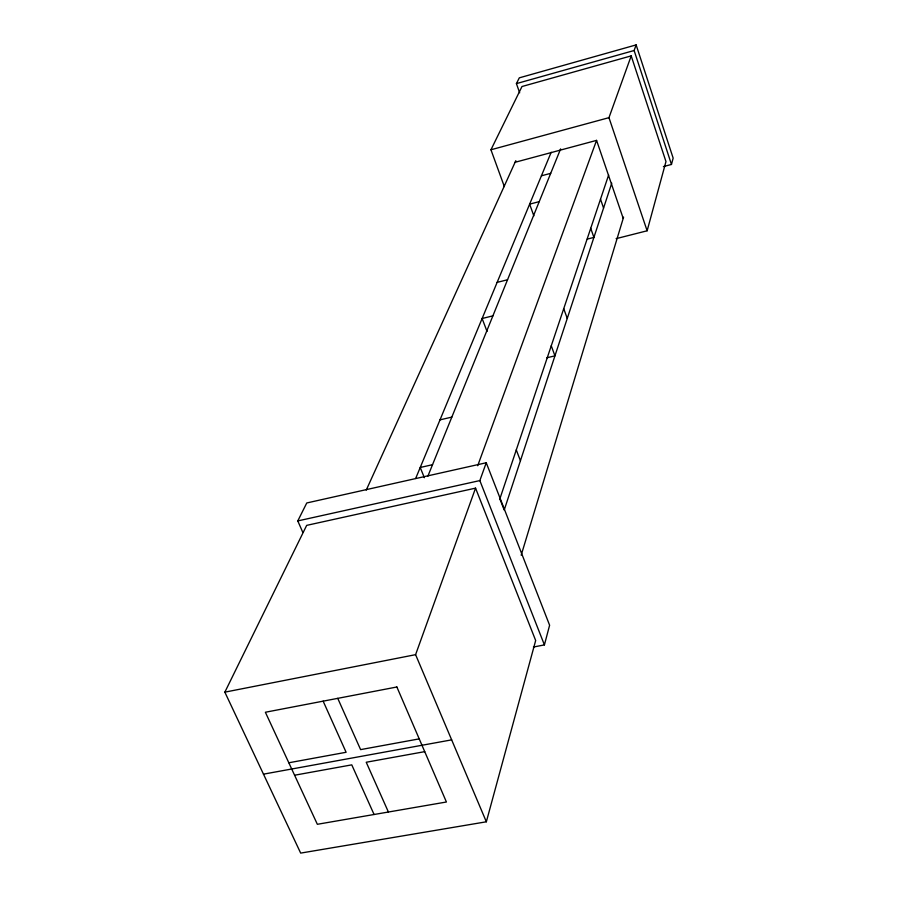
<?xml version="1.0" encoding="UTF-8"?>
<svg xmlns="http://www.w3.org/2000/svg" width="898" height="898" viewBox="0 0 898 898"><rect width="100%" height="100%" fill="white"/><g stroke="black" fill="none" stroke-linecap="round" stroke-linejoin="round"><path stroke-width="1.35" d="M533.412 647.031L544.413 644.899L549.61 625.244L486.245 462.762L306.768 502.97L297.788 520.919L302.817 532.413M663.398 166.579L671.468 164.457L673.152 158.104L636.132 44.9L519.302 77.845L516.417 83.615L519.661 92.775M486.346 821.793L535.668 640.51L475.558 488.142L306.667 525.375L224.848 692.156L300.673 853.1L486.346 821.793L415.594 654.664L475.558 488.142M616.118 238.655L647.132 230.786L665.968 161.584L631.204 55.878L521.985 86.522L490.948 149.775L504.339 186.582M521.188 555.189L623.582 217.159M611.751 183.181L504.216 510.03L499.849 498.839M499.636 499.49L608.631 175.009M544.413 644.899L479.846 480.587L486.245 462.762M671.468 164.457L634.123 50.513L636.132 44.9M647.132 230.786L608.967 117.66L631.204 55.878M477.714 465.714L596.564 140.38L515.082 162.291M427.852 476.221L560.621 148.888M415.651 478.499L551.181 152.29M366.249 490.095L515.822 160.675M516.417 83.615L634.123 50.513M490.948 149.775L608.967 117.66M541.415 175.806L550.71 173.336M539.227 201.635L529.64 204.149L533.85 215.868M587.292 239.093L593.915 237.409L590.727 228.305M497.133 282.376L507.538 279.761M492.901 315.849L482.125 318.509L487.042 331.474M546.86 357.774L554.942 355.844L551.26 345.797M440.02 419.849L451.829 417.11M432.522 464.704L420.23 467.476L424.372 477.714M297.788 520.919L479.846 480.587M224.848 692.156L415.594 654.664M288.819 762.772L346.112 752.277L323.145 701.158M419.22 738.874L360.603 749.617L337.749 698.352M263.473 774.155L451.66 739.862M294.589 775.221L351.769 764.86L374.073 814.497M424.732 751.648L366.227 762.245L388.407 812.017M516.283 449.909L520.436 460.753M563.731 308.676L567.255 318.442M600.515 199.176L603.568 208.055M596.564 140.357L623.212 218.382M396.871 686.992L265.381 712.249L317.353 824.297L446.418 802.004L396.871 686.992"/></g></svg>
